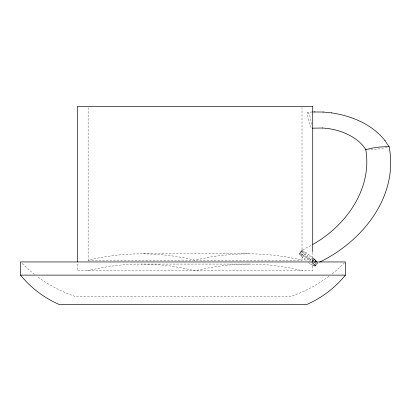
<?xml version="1.0" encoding="UTF-8"?>
<svg xmlns="http://www.w3.org/2000/svg" width="411" height="411" viewBox="0 0 411 411"><rect width="100%" height="100%" fill="white"/><g stroke="black" fill="none" stroke-linecap="round" stroke-linejoin="round"><path stroke-width="0.31" stroke-dasharray="2.06 1.54" d="M312.108 112.008L307.782 112.275C307.49 117.664 308.995 123.418 311.471 128.211L311.774 128.222M301.695 251.003L304.823 254.584L308.656 257.908L306.267 260.867L302.439 257.543L299.306 253.962L301.695 251.003L301.659 250.53L313.002 244.334M299.778 253.443L302.162 250.489L306.395 252.852L311.677 256.921M299.876 254.841L302.265 251.881M300.944 256.063L303.333 253.104M300.785 253.844L302.229 254.65L304.618 251.691M302.439 257.543L304.823 254.584M302.229 254.65L304.012 255.812L306.395 252.852M304.253 259.182L306.642 256.223M304.012 255.812L306.005 257.25L308.394 254.291M311.687 258.581L310.1 260.553L308.08 258.868L310.469 255.909M309.534 261.006L310.731 259.526L312.725 260.964M308.342 262.485L310.341 263.924L311.533 262.444M310.341 263.924L312.119 265.085L314.112 262.619M312.119 265.085L315.078 266.246L313.403 263.672L314.199 262.686M313.562 265.891L315.951 262.932L317.462 263.287L319.111 262.388M314.472 264.89L316.46 262.429M314.574 266.287L316.958 263.328M315.042 265.768L317.431 262.814L316.86 261.935M315.078 266.246L317.462 263.287L317.431 262.814M344.546 262.793L337.482 269.441L331.389 274.44M328.99 276.3C317.297 284.987 304.263 291.851 290.479 296.572L75.48 296.572C61.701 291.851 48.662 284.987 36.969 276.3M87.281 270.854C104.887 266.4 123.023 264.119 141.179 264.083L248.974 264.083C267.129 264.119 285.27 266.4 302.871 270.854M88.139 107.656L88.139 260.178C105.637 256.002 123.613 253.87 141.605 253.834L248.547 253.834C266.539 253.87 284.515 256.002 302.013 260.178L302.013 107.656M387.141 147.575L379.62 148.88L368.564 149.958M302.162 250.489L301.659 250.53L299.275 253.489L299.306 253.962M248.547 253.834C230.556 253.87 212.579 256.002 195.076 260.178C177.578 256.002 159.602 253.87 141.605 253.834M248.974 264.083C230.818 264.119 212.677 266.4 195.076 270.854C177.475 266.4 159.334 264.119 141.179 264.083M88.139 260.178L302.013 260.178M307.782 112.275L309.01 113.904L310.141 117.217L311.831 125.18M314.99 262.398L315.951 262.932M34.575 274.44L28.477 269.441L21.413 262.793M308.656 257.908L310.731 259.526M306.005 257.25L308.08 258.868M312.283 262.562L313.403 263.672M312.72 252.292L312.72 256.772M312.72 262.531L312.72 270.854L77.432 270.854L77.432 262.531"/><path stroke-width="0.62" d="M312.709 261.206L314.302 259.233L312.483 257.594M314.6 262.192L315.792 260.713L314.302 259.233M345.41 275.118C335.052 287.906 321.556 298.114 306.442 304.628L59.518 304.628C44.403 298.114 30.912 287.906 20.55 275.118L20.55 261.946L345.41 261.946L345.41 275.118L20.55 275.118M313.002 244.334C345.918 225.696 372.443 188.932 365.785 149.655C358.51 137.7 342.666 130.585 328.23 128.561L322.568 127.991M319.66 262.09C362.317 241.534 398.634 196.638 389.166 146.891L384.948 140.521M312.725 111.972L323.257 112.039M312.375 128.186L322.799 128.006M331.466 112.871L331.646 112.881C351.765 115.887 372.207 124.322 385.071 140.67M314.579 111.859L314.857 111.874M323.025 112.028L331.646 112.881M315.792 260.713L316.86 261.935M389.166 146.891L389.001 146.681C381.228 146.624 373.245 147.482 365.785 149.655L365.944 149.866M312.72 251.655L312.72 106.372L77.432 106.372L77.432 261.894M312.72 258.694L312.72 261.894"/></g></svg>
